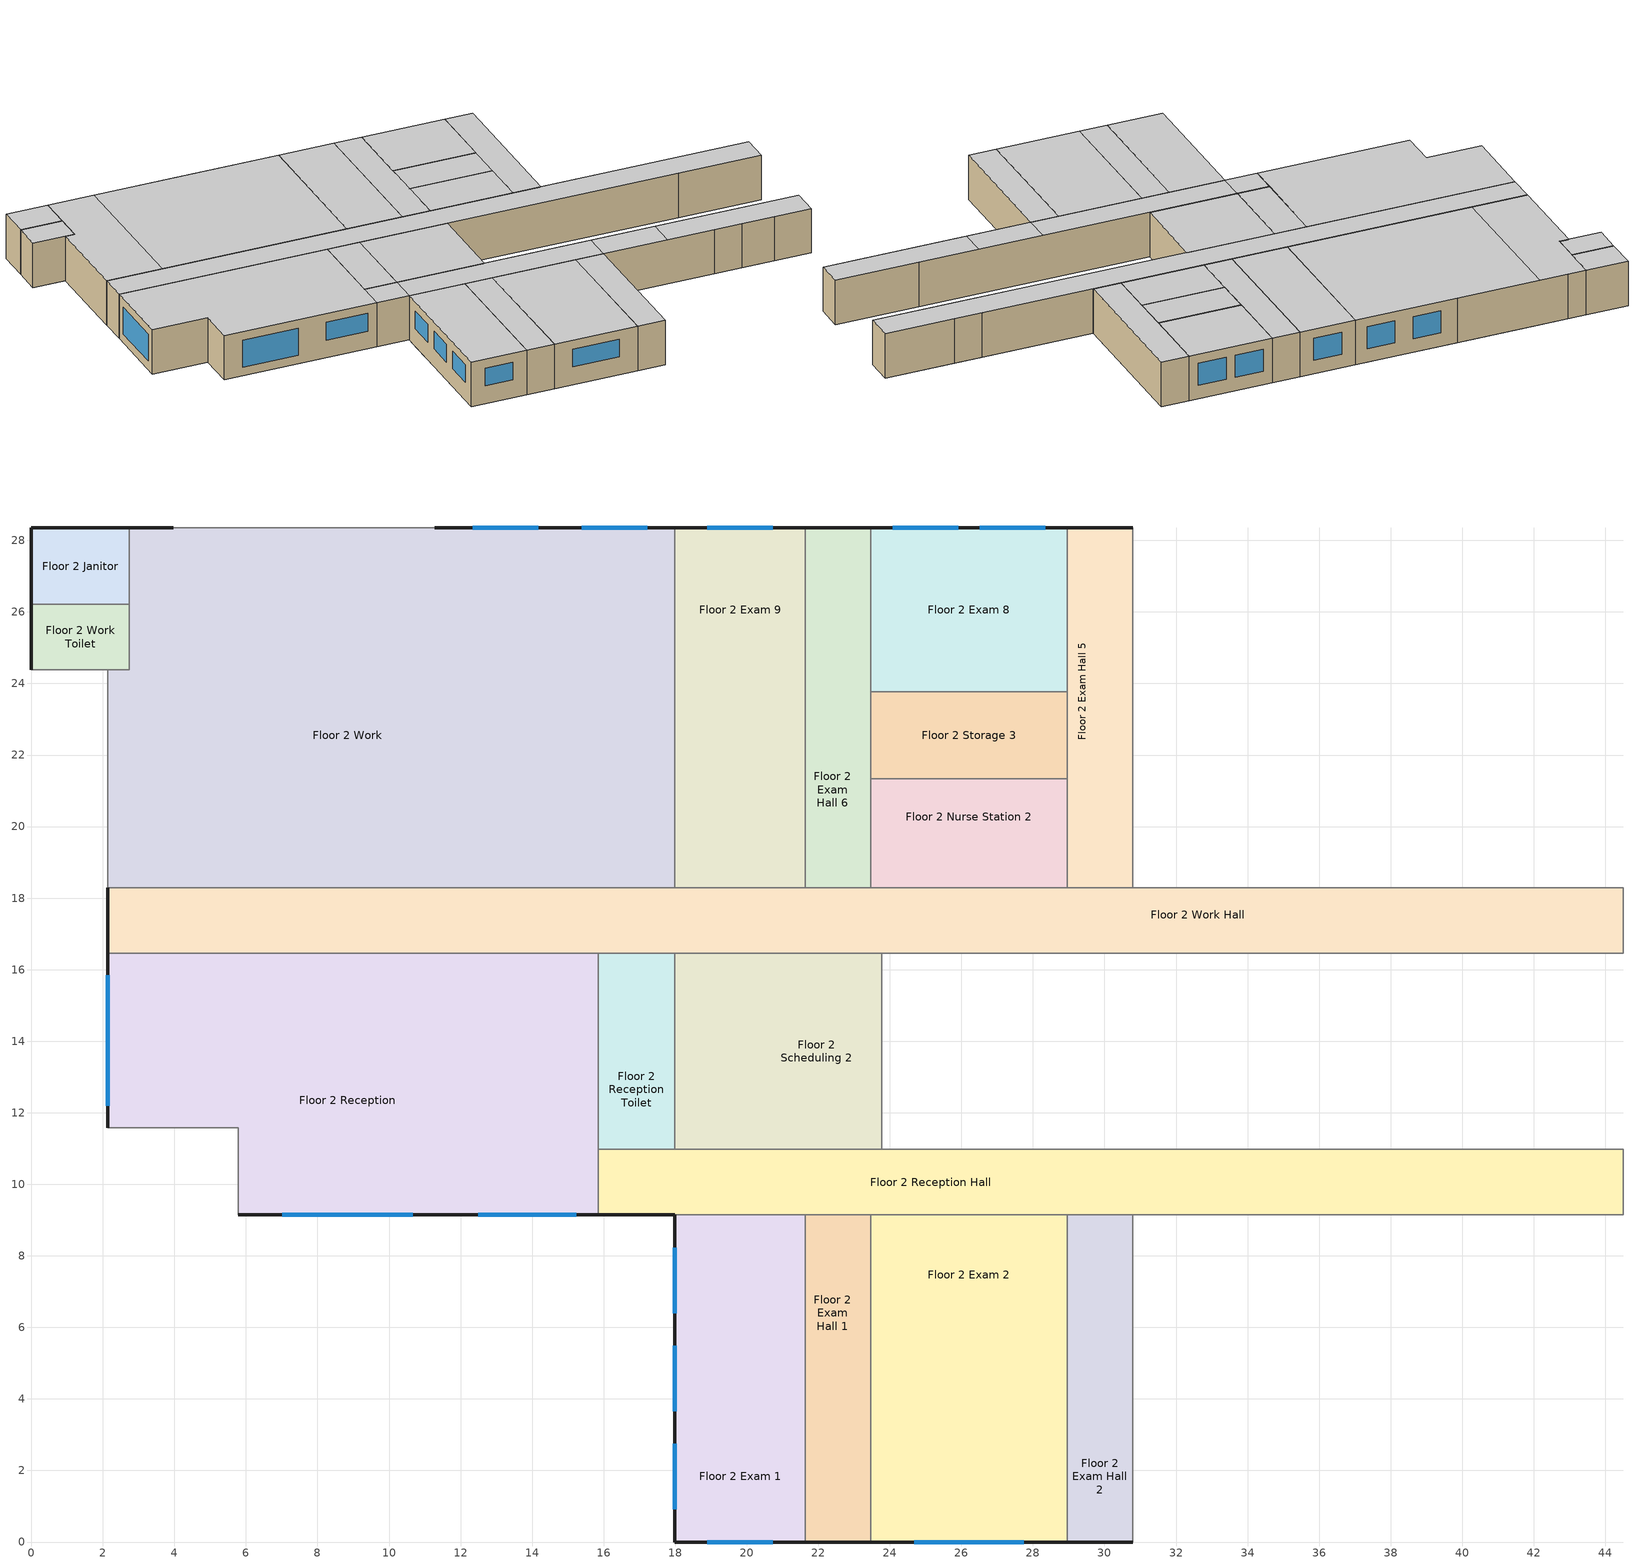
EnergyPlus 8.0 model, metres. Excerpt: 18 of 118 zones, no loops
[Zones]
Floor 2 Exam 1
 floor to Floor 1 Vestibule (int_slab_floor): 17.98,7.92 20.73,7.92 20.73,5.49 17.98,5.49 z3.05
 floor to Floor 1 Pre-Op Toilet (int_slab_floor): 17.98,5.49 20.73,5.49 20.73,3.66 17.98,3.66 z3.05
 floor to Floor 1 Step Down (int_slab_floor): 17.98,3.66 21.64,3.66 21.64,0 17.98,0 z3.05
 floor to Floor 1 Pre-Op Room 1 (int_slab_floor): 17.98,9.14 20.73,9.14 20.73,7.92 17.98,7.92 z3.05
 floor to Floor 1 Pre-Op Hall (int_slab_floor): 21.64,9.14 21.64,3.66 20.73,3.66 20.73,9.14 z3.05
 wall outside (nonres_ext_wall): 17.98,9.14 17.98,0 21.64,0 z3.05:6.1
 wall to Floor 2 Exam Hall 1 (int_wall): 21.64,0 21.64,9.14 z3.05:6.1
 wall to Floor 2 Reception Hall (int_wall): 21.64,9.14 17.98,9.14 z3.05:6.1
 window (Window_U_0.40_SHGC_0.45): 18.9,0 20.73,0 / 17.98,2.74 17.98,0.91 / 17.98,8.23 17.98,6.4 / 17.98,5.49 17.98,3.66 z4.27:5.49
 ceiling to Floor 3 Undeveloped 1 (int_slab_ceiling): 21.64,0 21.64,9.14 17.98,9.14 17.98,0 z6.1
Floor 2 Exam 2
 floor to Floor 1 Recovery Room (int_slab_floor): 28.96,0 25.6,0 25.6,3.66 28.96,3.66 z3.05
 floor to Floor 1 Nurse Hall (int_slab_floor): 23.47,3.66 23.47,6.1 28.96,6.1 28.96,3.66 z3.05
 floor to Floor 1 Step Down (int_slab_floor): 23.47,3.66 25.6,3.66 25.6,0 23.47,0 z3.05
 floor to Floor 1 Nurse Station (int_slab_floor): 23.47,6.1 23.47,8.84 28.96,8.84 28.96,6.1 z3.05
 floor to Floor 1 Pre-Op Room 2 (int_slab_floor): 23.47,9.14 27.13,9.14 27.13,8.84 23.47,8.84 z3.05
 floor to Floor 1 Nourishment (int_slab_floor): 28.96,8.84 27.13,8.84 27.13,9.14 28.96,9.14 z3.05
 wall outside (nonres_ext_wall): 23.47,0 28.96,0 z3.05:6.1
 wall to Floor 2 Exam Hall 2 (int_wall): 28.96,0 28.96,9.14 z3.05:6.1
 wall to Floor 2 Exam Hall 1 (int_wall): 23.47,9.14 23.47,0 z3.05:6.1
 wall to Floor 2 Reception Hall (int_wall): 28.96,9.14 23.47,9.14 z3.05:6.1
 window (Window_U_0.40_SHGC_0.45): 24.69,0 27.74,0 z4.27:5.49
 ceiling to Floor 3 Undeveloped 1 (int_slab_ceiling): 28.96,0 28.96,9.14 23.47,9.14 23.47,0 z6.1
Floor 2 Exam 8
 floor to Floor 1 Locker Room (int_slab_floor): 28.96,28.35 28.96,23.77 23.47,23.77 23.47,28.35 z3.05
 wall outside (nonres_ext_wall): 28.96,28.35 23.47,28.35 z3.05:6.1
 wall to Floor 2 Exam Hall 5 (int_wall): 28.96,23.77 28.96,28.35 z3.05:6.1
 wall to Floor 2 Exam Hall 6 (int_wall): 23.47,28.35 23.47,23.77 z3.05:6.1
 wall to Floor 2 Storage 3 (int_wall): 23.47,23.77 28.96,23.77 z3.05:6.1
 window (Window_U_0.40_SHGC_0.45): 28.35,28.35 26.52,28.35 / 25.91,28.35 24.08,28.35 z3.96:5.49
 ceiling to Floor 3 Office (int_slab_ceiling): 28.96,23.77 28.96,28.35 23.47,28.35 23.47,23.77 z6.1
Floor 2 Exam 9
 floor to Floor 1 Pre-Op Hall (int_slab_floor): 21.64,18.29 20.73,18.29 20.73,23.77 21.64,23.77 z3.05
 floor to Floor 1 Procedure Room (int_slab_floor): 21.64,28.35 21.64,23.77 17.98,23.77 17.98,28.35 z3.05
 floor to Floor 1 Office (int_slab_floor): 17.98,23.77 20.73,23.77 20.73,18.29 17.98,18.29 z3.05
 wall outside (nonres_ext_wall): 21.64,28.35 17.98,28.35 z3.05:6.1
 wall to Floor 2 Work (int_wall): 17.98,28.35 17.98,18.29 z3.05:6.1
 wall to Floor 2 Exam Hall 6 (int_wall): 21.64,18.29 21.64,28.35 z3.05:6.1
 wall to Floor 2 Work Hall (int_wall): 17.98,18.29 21.64,18.29 z3.05:6.1
 window (Window_U_0.40_SHGC_0.45): 20.73,28.35 18.9,28.35 z3.96:5.49
 ceiling to Floor 3 Office (int_slab_ceiling): 17.98,28.35 17.98,18.29 21.64,18.29 21.64,28.35 z6.1
Floor 2 Exam Hall 1
 floor to Floor 1 Pre-Op Hall (int_slab_floor): 23.16,3.66 21.64,3.66 21.64,9.14 23.16,9.14 z3.05
 floor to Floor 1 Pre-Op Room 2 (int_slab_floor): 23.47,9.14 23.47,8.84 23.16,8.84 23.16,9.14 z3.05
 floor to Floor 1 Nurse Station (int_slab_floor): 23.47,8.84 23.47,6.1 23.16,6.1 23.16,8.84 z3.05
 floor to Floor 1 Nurse Hall (int_slab_floor): 23.47,6.1 23.47,3.66 23.16,3.66 23.16,6.1 z3.05
 floor to Floor 1 Step Down (int_slab_floor): 21.64,0 21.64,3.66 23.47,3.66 23.47,0 z3.05
 wall outside (nonres_ext_wall): 21.64,0 23.47,0 z3.05:6.1
 wall to Floor 2 Reception Hall (int_wall): 23.47,9.14 21.64,9.14 z3.05:6.1
 ceiling to Floor 3 Undeveloped 1 (int_slab_ceiling): 23.47,9.14 21.64,9.14 21.64,0 23.47,0 z6.1
Floor 2 Exam Hall 2
 floor to Floor 1 Recovery Room (int_slab_floor): 28.96,0 28.96,3.66 30.78,3.66 30.78,0 z3.05
 floor to Floor 1 Nurse Hall (int_slab_floor): 28.96,3.66 28.96,6.1 30.78,6.1 30.78,3.66 z3.05
 floor to Floor 1 Nurse Station (int_slab_floor): 28.96,6.1 28.96,8.84 30.78,8.84 30.78,6.1 z3.05
 floor to Floor 1 Nourishment (int_slab_floor): 28.96,9.14 29.26,9.14 29.26,8.84 28.96,8.84 z3.05
 floor to Floor 1 Clean (int_slab_floor): 30.78,8.84 29.26,8.84 29.26,9.14 30.78,9.14 z3.05
 wall outside (nonres_ext_wall): 28.96,0 30.78,0 z3.05:6.1
 wall to Floor 2 Reception Hall (int_wall): 30.78,9.14 28.96,9.14 z3.05:6.1
 wall to Floor 2 Exam 3 (int_wall): 30.78,0 30.78,9.14 z3.05:6.1
 ceiling to Floor 3 Undeveloped 1 (int_slab_ceiling): 30.78,9.14 28.96,9.14 28.96,0 30.78,0 z6.1
Floor 2 Exam Hall 5
 floor to Floor 1 Locker Room Hall (int_slab_floor): 28.96,19.2 30.78,19.2 30.78,18.29 28.96,18.29 z3.05
 floor to Floor 1 Locker Room (int_slab_floor): 28.96,28.35 29.87,28.35 29.87,19.2 28.96,19.2 z3.05
 floor to Floor 1 Lounge (int_slab_floor): 30.78,28.35 30.78,19.2 29.87,19.2 29.87,28.35 z3.05
 wall outside (nonres_ext_wall): 30.78,28.35 28.96,28.35 z3.05:6.1
 wall to Floor 2 Work Hall (int_wall): 28.96,18.29 30.78,18.29 z3.05:6.1
 wall to Floor 2 Exam 7 (int_wall): 30.78,18.29 30.78,28.35 z3.05:6.1
 wall to Floor 2 Storage 3 (int_wall): 28.96,23.77 28.96,21.34 z3.05:6.1
 wall to Floor 2 Nurse Station 2 (int_wall): 28.96,21.34 28.96,18.29 z3.05:6.1
 ceiling to Floor 3 Office (int_slab_ceiling): 28.96,18.29 30.78,18.29 30.78,28.35 28.96,28.35 z6.1
Floor 2 Exam Hall 6
 floor to Floor 1 Locker Room (int_slab_floor): 23.47,19.2 23.16,19.2 23.16,28.35 23.47,28.35 z3.05
 floor to Floor 1 Procedure Room (int_slab_floor): 21.64,28.35 23.16,28.35 23.16,23.77 21.64,23.77 z3.05
 floor to Floor 1 Pre-Op Hall (int_slab_floor): 21.64,23.77 23.16,23.77 23.16,18.29 21.64,18.29 z3.05
 floor to Floor 1 Locker Room Hall (int_slab_floor): 23.16,18.29 23.16,19.2 23.47,19.2 23.47,18.29 z3.05
 wall outside (nonres_ext_wall): 23.47,28.35 21.64,28.35 z3.05:6.1
 wall to Floor 2 Work Hall (int_wall): 21.64,18.29 23.47,18.29 z3.05:6.1
 wall to Floor 2 Nurse Station 2 (int_wall): 23.47,18.29 23.47,21.34 z3.05:6.1
 wall to Floor 2 Storage 3 (int_wall): 23.47,21.34 23.47,23.77 z3.05:6.1
 ceiling to Floor 3 Office (int_slab_ceiling): 23.47,28.35 21.64,28.35 21.64,18.29 23.47,18.29 z6.1
Floor 2 Janitor
 floor to Floor 1 Elevator Pump Room (int_slab_floor): 0,26.21 0,28.35 2.74,28.35 2.74,26.21 z3.05
 wall outside (nonres_ext_wall): 2.74,28.35 0,28.35 0,26.21 z3.05:6.1
 wall to Floor 2 Work (int_wall): 2.74,26.21 2.74,28.35 z3.05:6.1
 wall to Floor 2 Work Toilet (int_wall): 0,26.21 2.74,26.21 z3.05:6.1
 ceiling to Floor 3 Janitor (int_slab_ceiling): 0,28.35 0,26.21 2.74,26.21 2.74,28.35 z6.1
Floor 2 Nurse Station 2
 floor to Floor 1 Locker Room (int_slab_floor): 28.96,21.34 28.96,19.2 23.47,19.2 23.47,21.34 z3.05
 floor to Floor 1 Locker Room Hall (int_slab_floor): 23.47,18.29 23.47,19.2 28.96,19.2 28.96,18.29 z3.05
 wall to Floor 2 Work Hall (int_wall): 23.47,18.29 28.96,18.29 z3.05:6.1
 wall to Floor 2 Storage 3 (int_wall): 28.96,21.34 23.47,21.34 z3.05:6.1
 ceiling to Floor 3 Office (int_slab_ceiling): 28.96,21.34 23.47,21.34 23.47,18.29 28.96,18.29 z6.1
Floor 2 Reception
 floor to Floor 1 Lobby Hall (int_slab_floor): 11.89,15.54 5.79,15.54 5.79,16.46 11.89,16.46 z3.05
 floor to Floor 1 Reception (int_slab_floor): 11.89,16.46 15.85,16.46 15.85,9.14 11.89,9.14 z3.05
 floor to Floor 1 Cafe (int_slab_floor): 5.79,9.14 5.79,15.54 11.89,15.54 11.89,9.14 z3.05
 floor to Floor 1 Lobby (int_slab_floor): 2.13,16.46 5.79,16.46 5.79,11.58 2.13,11.58 z3.05
 wall outside (nonres_ext_wall): 5.79,9.14 15.85,9.14 / 2.13,16.46 2.13,11.58 z3.05:6.1
 wall to Floor 2 Work Hall (int_wall): 15.85,16.46 2.13,16.46 z3.05:6.1
 wall to SW Stair (int_wall): 2.13,11.58 5.79,11.58 5.79,9.14 z3.05:6.1
 wall to Floor 2 Reception Hall (int_wall): 15.85,9.14 15.85,10.97 z3.05:6.1
 wall to Floor 2 Reception Toilet (int_wall): 15.85,10.97 15.85,16.46 z3.05:6.1
 window (Window_U_0.40_SHGC_0.45): 7.01,9.14 10.67,9.14 / 2.13,15.85 2.13,12.19 z3.66:5.49; 12.5,9.14 15.24,9.14 z4.27:5.49
 ceiling to Floor 3 Undeveloped 2 (int_slab_ceiling): 2.13,16.46 2.13,11.58 5.79,11.58 5.79,9.14 15.85,9.14 15.85,16.46 z6.1
Floor 2 Reception Hall
 floor to Floor 1 Scheduling (int_slab_floor): 15.85,10.97 17.98,10.97 17.98,9.14 15.85,9.14 z3.05
 floor to Floor 1 Pre-Op Hall (int_slab_floor): 20.73,10.97 23.16,10.97 23.16,9.14 20.73,9.14 z3.05
 floor to Floor 1 Pre-Op Room 2 (int_slab_floor): 27.13,10.97 27.13,9.14 23.16,9.14 23.16,10.97 z3.05
 floor to Floor 1 Nourishment (int_slab_floor): 27.13,10.97 29.26,10.97 29.26,9.14 27.13,9.14 z3.05
 floor to Floor 1 Clean (int_slab_floor): 29.26,10.97 32,10.97 32,9.14 29.26,9.14 z3.05
 floor to Floor 1 Dictation (int_slab_floor): 32,10.97 34.75,10.97 34.75,9.14 32,9.14 z3.05
 floor to Floor 1 Soil (int_slab_floor): 34.75,10.97 37.49,10.97 37.49,9.14 34.75,9.14 z3.05
 floor to Floor 1 Sterile Hall (int_slab_floor): 44.5,9.14 42.06,9.14 42.06,10.97 44.5,10.97 z3.05
 floor to Floor 1 Pre-Op Room 1 (int_slab_floor): 20.73,9.14 17.98,9.14 17.98,10.97 20.73,10.97 z3.05
 floor to Floor 1 Soil Work (int_slab_floor): 37.49,9.75 42.06,9.75 42.06,9.14 37.49,9.14 z3.05
 floor to Floor 1 Clean Work (int_slab_floor): 42.06,9.75 37.49,9.75 37.49,10.97 42.06,10.97 z3.05
 wall outside (nonres_ext_wall): 15.85,9.14 17.98,9.14 z3.05:6.1
 wall to Floor 2 Office Hall (int_wall): 44.5,9.14 44.5,10.97 z3.05:6.1
 wall to Floor 2 Scheduling 1 (int_wall): 44.5,10.97 39.01,10.97 z3.05:6.1
 wall to Floor 2 Exam 3 (int_wall): 30.78,9.14 38.1,9.14 z3.05:6.1
 wall to Floor 2 Exam Hall 3 (int_wall): 38.1,9.14 39.93,9.14 z3.05:6.1
 wall to Floor 2 Dictation (int_wall): 39.93,9.14 42.06,9.14 z3.05:6.1
 wall to Floor 2 Lounge (int_wall): 42.06,9.14 44.5,9.14 z3.05:6.1
 wall to Floor 2 X-Ray (int_wall): 39.01,10.97 23.77,10.97 z3.05:6.1
 wall to Floor 2 Scheduling 2 (int_wall): 23.77,10.97 17.98,10.97 z3.05:6.1
 wall to Floor 2 Reception Toilet (int_wall): 17.98,10.97 15.85,10.97 z3.05:6.1
 ceiling to Floor 3 Undeveloped 2 (int_slab_ceiling): 15.85,9.14 17.98,9.14 17.98,10.97 15.85,10.97 z6.1
 ceiling to Floor 3 Undeveloped 1 (int_slab_ceiling): 17.98,10.97 17.98,9.14 30.78,9.14 30.78,10.97 z6.1
 ceiling to Floor 3 Physical Therapy 2 (int_slab_ceiling): 44.5,9.14 44.5,10.97 35.05,10.97 35.05,9.14 z6.1
 ceiling to Floor 3 Treatment (int_slab_ceiling): 30.78,10.97 30.78,9.14 35.05,9.14 35.05,10.97 z6.1
Floor 2 Reception Toilet
 floor to Floor 1 Reception Hall (int_slab_floor): 17.98,16.46 17.98,14.33 15.85,14.33 15.85,16.46 z3.05
 floor to Floor 1 Scheduling (int_slab_floor): 15.85,10.97 15.85,14.33 17.98,14.33 17.98,10.97 z3.05
 wall to Floor 2 Scheduling 2 (int_wall): 17.98,10.97 17.98,16.46 z3.05:6.1
 wall to Floor 2 Work Hall (int_wall): 17.98,16.46 15.85,16.46 z3.05:6.1
 ceiling to Floor 3 Undeveloped 2 (int_slab_ceiling): 15.85,16.46 15.85,10.97 17.98,10.97 17.98,16.46 z6.1
Floor 2 Scheduling 2
 floor to Floor 1 Pre-Op Room 2 (int_slab_floor): 23.77,10.97 23.16,10.97 23.16,16.46 23.77,16.46 z3.05
 floor to Floor 1 Pre-Op Room 1 (int_slab_floor): 17.98,10.97 17.98,14.33 20.73,14.33 20.73,10.97 z3.05
 floor to Floor 1 Reception Hall (int_slab_floor): 17.98,16.46 20.73,16.46 20.73,14.33 17.98,14.33 z3.05
 floor to Floor 1 Pre-Op Hall (int_slab_floor): 20.73,16.46 23.16,16.46 23.16,10.97 20.73,10.97 z3.05
 wall to Floor 2 X-Ray (int_wall): 23.77,10.97 23.77,16.46 z3.05:6.1
 wall to Floor 2 Work Hall (int_wall): 23.77,16.46 17.98,16.46 z3.05:6.1
 ceiling to Floor 3 Undeveloped 1 (int_slab_ceiling): 17.98,10.97 23.77,10.97 23.77,16.46 17.98,16.46 z6.1
Floor 2 Storage 3
 floor to Floor 1 Locker Room (int_slab_floor): 28.96,21.34 23.47,21.34 23.47,23.77 28.96,23.77 z3.05
 ceiling to Floor 3 Office (int_slab_ceiling): 23.47,21.34 28.96,21.34 28.96,23.77 23.47,23.77 z6.1
Floor 2 Work
 floor to Floor 1 Elevator Pump Room (int_slab_floor): 2.74,28.35 3.96,28.35 3.96,26.21 2.74,26.21 z3.05
 floor to Floor 1 MRI Toilet (int_slab_floor): 15.54,25.6 15.54,28.35 17.37,28.35 17.37,25.6 z3.05
 floor to Floor 1 Lobby (int_slab_floor): 3.96,28.35 6.4,28.35 6.4,25.91 5.79,25.91 5.79,18.29 2.13,18.29 2.13,24.38 2.74,24.38 2.74,26.21 3.96,26.21 z3.05
 floor to Floor 1 MRI Control Room (int_slab_floor): 12.8,28.35 12.8,25.91 6.4,25.91 6.4,28.35 z3.05
 floor to Floor 1 MRI Hall (int_slab_floor): 15.54,25.6 17.37,25.6 17.37,23.77 11.89,23.77 11.89,25.91 12.8,25.91 12.8,26.82 15.54,26.82 z3.05
 floor to Floor 1 Lobby Hall (int_slab_floor): 5.79,18.29 5.79,19.2 11.89,19.2 11.89,18.29 z3.05
 floor to Floor 1 Reception (int_slab_floor): 11.89,23.77 14.33,23.77 14.33,18.29 11.89,18.29 z3.05
 floor to Floor 1 MRI Room (int_slab_floor): 11.89,25.91 11.89,19.2 5.79,19.2 5.79,25.91 z3.05
 floor to Floor 1 Procedure Room (int_slab_floor): 17.98,28.35 17.98,23.77 17.37,23.77 17.37,28.35 z3.05
 floor to Floor 1 Office (int_slab_floor): 14.33,23.77 17.98,23.77 17.98,18.29 14.33,18.29 z3.05
 floor to Floor 1 Dressing Room (int_slab_floor): 12.8,28.35 15.54,28.35 15.54,26.82 12.8,26.82 z3.05
 wall outside (nonres_ext_wall): 17.98,28.35 11.28,28.35 / 3.96,28.35 2.74,28.35 z3.05:6.1
 wall to Floor 2 Work Toilet (int_wall): 2.74,26.21 2.74,24.38 2.13,24.38 z3.05:6.1
 wall to NW Elevator (int_wall): 2.13,24.38 2.13,18.29 z3.05:6.1
 wall to Floor 2 Work Hall (int_wall): 2.13,18.29 17.98,18.29 z3.05:6.1
 wall to NW Stair (int_wall): 11.28,28.35 3.96,28.35 z3.05:6.1
 window (Window_U_0.40_SHGC_0.45): 17.22,28.35 15.39,28.35 / 14.17,28.35 12.34,28.35 z3.96:5.49
 ceiling to Floor 3 Elevator Hall (int_slab_ceiling): 2.13,18.29 5.79,18.29 5.79,28.35 2.74,28.35 2.74,24.38 2.13,24.38 z6.1
 ceiling to Floor 3 Office (int_slab_ceiling): 17.98,28.35 5.79,28.35 5.79,18.29 17.98,18.29 z6.1
Floor 2 Work Hall
 floor to Floor 1 Reception (int_slab_floor): 14.33,16.76 15.85,16.76 15.85,16.46 11.89,16.46 11.89,18.29 14.33,18.29 z3.05
 floor to Floor 1 Lobby (int_slab_floor): 2.13,18.29 5.79,18.29 5.79,16.46 2.13,16.46 z3.05
 floor to Floor 1 Lobby Hall (int_slab_floor): 5.79,18.29 11.89,18.29 11.89,16.46 5.79,16.46 z3.05
 floor to Floor 1 Pre-Op Room 2 (int_slab_floor): 23.16,16.46 23.16,16.76 27.13,16.76 27.13,16.46 z3.05
 floor to Floor 1 Office (int_slab_floor): 20.73,18.29 20.73,16.76 14.33,16.76 14.33,18.29 z3.05
 floor to Floor 1 Pre-Op Hall (int_slab_floor): 20.73,18.29 23.16,18.29 23.16,16.46 20.73,16.46 z3.05
 floor to Floor 1 Nourishment (int_slab_floor): 27.13,16.46 27.13,16.76 29.26,16.76 29.26,16.46 z3.05
 floor to Floor 1 Sterile Hall (int_slab_floor): 42.06,16.46 42.06,18.29 44.5,18.29 44.5,16.46 z3.05
 floor to Floor 1 Nurse Janitor (int_slab_floor): 29.26,16.46 29.26,16.76 32,16.76 32,16.46 z3.05
 floor to Floor 1 Sterile Storage (int_slab_floor): 32,16.46 32,16.76 42.06,16.76 42.06,16.46 z3.05
 floor to Floor 1 Locker Room Hall (int_slab_floor): 23.16,18.29 42.06,18.29 42.06,16.76 23.16,16.76 z3.05
 floor to Floor 1 Reception Hall (int_slab_floor): 15.85,16.46 15.85,16.76 20.73,16.76 20.73,16.46 z3.05
 wall outside (nonres_ext_wall): 2.13,18.29 2.13,16.46 z3.05:6.1
 wall to Floor 2 Office Hall (int_wall): 44.5,16.46 44.5,18.29 z3.05:6.1
 wall to Floor 2 Nurse Station 1 (int_wall): 44.5,18.29 39.93,18.29 z3.05:6.1
 wall to Floor 2 X-Ray (int_wall): 23.77,16.46 39.01,16.46 z3.05:6.1
 wall to Floor 2 Scheduling 1 (int_wall): 39.01,16.46 44.5,16.46 z3.05:6.1
 wall to Floor 2 Exam 7 (int_wall): 38.1,18.29 30.78,18.29 z3.05:6.1
 wall to Floor 2 Exam Hall 4 (int_wall): 39.93,18.29 38.1,18.29 z3.05:6.1
 ceiling to Floor 3 Office Hall (int_slab_ceiling): 44.5,16.46 44.5,18.29 2.13,18.29 2.13,16.46 z6.1
Floor 2 Work Toilet
 floor to Floor 1 Lobby Toilet (int_slab_floor): 0,24.38 0,26.21 2.74,26.21 2.74,24.38 z3.05
 wall outside (nonres_ext_wall): 0,26.21 0,24.38 z3.05:6.1
 wall to NW Elevator (int_wall): 0,24.38 2.13,24.38 z3.05:6.1
 ceiling to Floor 3 Office Toilet (int_slab_ceiling): 0,24.38 2.74,24.38 2.74,26.21 0,26.21 z6.1
[Building]
OutPatient HealthCare: North Axis {deg}=0; Terrain=City; Loads Convergence Tolerance Value=0.04; Temperature Convergence Tolerance Value {deltaC}=0.2; Solar Distribution=FullInteriorAndExterior; Maximum Number of Warmup Days=25; Minimum Number of Warmup Days=6
[Site:Location]
Site:Location=Duluth International Arpt_MN_USA Design_Conditions; Latitude {N+ S-}=46.83; Longitude {W- E+}=-92.22; Time Zone Relative to GMT {GMT+/-}=-6; Elevation {m}=433
[SizingPeriod:DesignDay] Day of Month=21; Dry-Bulb Temperature Range Modifier Type=DefaultMultipliers; Humidity Condition Type=Wetbulb; Barometric Pressure {Pa}=96230; Rain {Yes/No}=No; Snow on ground {Yes/No}=No; Daylight Savings Time Indicator=No
Name | Month | Day Type | Maximum Dry-Bulb Temperature {C} | Daily Dry-Bulb Temperature Range {C} | Wetbulb at Maximum Dry-Bulb {C} | Wind Speed {m/s} design conditions vs. traditional 6.71 m/s (15 mph) | Wind Direction {Degrees; N=0, S=180} | Solar Model Indicator | Clearness {0.0 to 1.1} | Wind Speed {m/s} design conditions vs. traditional 3.35 m/s (7mph) | ASHRAE Clear Sky Optical Depth for Beam Irradiance (taub) | ASHRAE Clear Sky Optical Depth for Diffuse Irradiance (taud)
Duluth International Arpt Ann Htg 99.6% Condns DB | 1 | WinterDesignDay | -28.6 | 0 | -28.6 | 4.6 | 310 | ASHRAEClearSky | 0
Duluth International Arpt Ann Clg .4% Condns DB=>MWB | 7 | SummerDesignDay | 29.2 | 10.9 | 21 |  | 220 | ASHRAETau |  | 5.2 | 0.398 | 2.218
[Site:GroundTemperature:BuildingSurface]
20.1, 20.01, 20.06, 20.15, 20.26, 21.25, 21.51, 21.59, 21.58, 20.66, 20.44, 20.23
[Site:WaterMainsTemperature]
Calculation Method=CORRELATION; Annual Average Outdoor Air Temperature {C}=3.19; Maximum Difference In Monthly Average Outdoor Air Temperatures {deltaC}=31.72
[Material]
Name | Roughness | Thickness {m} | Conductivity {W/m-K} | Density {kg/m3} | Specific Heat {J/kg-K} | Thermal Absorptance | Solar Absorptance | Visible Absorptance | Absorptance:Thermal | Absorptance:Solar | Absorptance:Visible
Std Wood 6inch | MediumSmooth | 0.15 | 0.12 | 540 | 1210 | 0.9 | 0.7 | 0.7
F07 25mm stucco | Smooth | 0.0254 | 0.72 | 1856 | 840 | 0.9 | 0.7 | 0.7
G01 13mm gypsum board | Smooth | 0.0127 | 0.16 | 800 | 1090 |  |  |  | 0.9 | 0.7 | 0.5
G01 16mm gypsum board | MediumSmooth | 0.0159 | 0.16 | 800 | 1090
100mm Normalweight concrete floor | MediumRough | 0.1016 | 2.31 | 2322 | 832
[Material:NoMass]
CP02 CARPET PAD: VeryRough, 0.21648, 0.9, 0.7, 0.8
Nonres_Exterior_Wall_Insulation: MediumSmooth, 3.21036, 0.9, 0.7, 0.7
[Construction]
InteriorFurnishings: Std Wood 6inch
int_wall: G01 13mm gypsum board, G01 13mm gypsum board
int_slab_floor: 100mm Normalweight concrete floor, CP02 CARPET PAD
int_slab_ceiling: CP02 CARPET PAD, 100mm Normalweight concrete floor
nonres_ext_wall: F07 25mm stucco, G01 16mm gypsum board, Nonres_Exterior_Wall_Insulation, G01 16mm gypsum board
Window_U_0.40_SHGC_0.45: ECABS-2 BLEACHED 6MM, AIR 6MM, LoE SPEC SEL CLEAR 6MM Rev
[WindowMaterial:Glazing]
LoE SPEC SEL CLEAR 6MM Rev: SpectralAverage, , .006, .43, .42, .3, .77, .06, .07, 0, .03, .84, .9
ECABS-2 BLEACHED 6MM: SpectralAverage, , .006, .814, .086, .086, .847, .099, .099, 0, .84, .1, .9
[WindowMaterial:Gas]
AIR 6MM: Gas Type=Air; Thickness {m}=0.0063
[Zone] Type=1; Multiplier=1; Ceiling Height {m}=-9999; Floor Area {m2}=autocalculate; Part of Total Floor Area=Yes
Name | Volume {m3}
Floor 2 Exam 1 | 101.9406
Floor 2 Exam 2 | 152.911
Floor 2 Exam 8 | 76.4555
Floor 2 Exam 9 | 112.1347
Floor 2 Exam Hall 1; Floor 2 Exam Hall 2; Floor 2 Nurse Station 2 | 50.9703
Floor 2 Exam Hall 5; Floor 2 Exam Hall 6 | 56.0674
Floor 2 Janitor | 17.8396
Floor 2 Reception | 278.6378
Floor 2 Reception Hall | 159.707
Floor 2 Reception Toilet | 35.6792
Floor 2 Scheduling 2 | 96.8436
Floor 2 Storage 3 | 40.7763
Floor 2 Work | 478.5547
Floor 2 Work Hall | 236.1625
Floor 2 Work Toilet | 15.2911
[InternalMass] Construction=InteriorFurnishings
Name | Zone | Surface Area {m2}
Floor 2 Exam 1_InternalMass_1 | Floor 2 Exam 1 | 66.8902
Floor 2 Exam 2_InternalMass_1 | Floor 2 Exam 2 | 100.3353
Floor 2 Exam 8_InternalMass_1 | Floor 2 Exam 8 | 50.1676
Floor 2 Exam 9_InternalMass_1 | Floor 2 Exam 9 | 73.5792
Floor 2 Exam Hall 1_InternalMass_1 | Floor 2 Exam Hall 1 | 33.4451
Floor 2 Exam Hall 2_InternalMass_1 | Floor 2 Exam Hall 2 | 33.4451
Floor 2 Exam Hall 5_InternalMass_1 | Floor 2 Exam Hall 5 | 36.7896
Floor 2 Exam Hall 6_InternalMass_1 | Floor 2 Exam Hall 6 | 36.7896
Floor 2 Janitor_InternalMass_1 | Floor 2 Janitor | 11.7058
Floor 2 Nurse Station 2_InternalMass_1 | Floor 2 Nurse Station 2 | 33.4451
Floor 2 Reception_InternalMass_1 | Floor 2 Reception | 182.8332
Floor 2 Reception Hall_InternalMass_1 | Floor 2 Reception Hall | 104.7946
Floor 2 Reception Toilet_InternalMass_1 | Floor 2 Reception Toilet | 23.4116
Floor 2 Scheduling 2_InternalMass_1 | Floor 2 Scheduling 2 | 63.5457
Floor 2 Storage 3_InternalMass_1 | Floor 2 Storage 3 | 26.7561
Floor 2 Work_InternalMass_1 | Floor 2 Work | 259.3853
Floor 2 Work Hall_InternalMass_1 | Floor 2 Work Hall | 154.9623
Floor 2 Work Toilet_InternalMass_1 | Floor 2 Work Toilet | 10.0335
[People] Number of People Schedule=BLDG_OCC_SCH; Number of People Calculation Method=People/Area; Fraction Radiant=0.3; Sensible Heat Fraction=AUTOCALCULATE; Activity Level Schedule=ACTIVITY_SCH; Enable ASHRAE 55 Comfort Warnings=No; Mean Radiant Temperature Calculation Type=ZoneAveraged; Work Efficiency Schedule=WORK_EFF_SCH; Clothing Insulation Schedule=CLOTHING_SCH; Air Velocity Schedule=AIR_VELO_SCH; Thermal Comfort Model 1 Type=FANGER
Name | Zone or ZoneList | People per Zone Floor Area {person/m2}
Floor 2 Exam 1 People | Floor 2 Exam 1 | 0.215299
Floor 2 Exam 2 People | Floor 2 Exam 2 | 0.215299
Floor 2 Exam 8 People | Floor 2 Exam 8 | 0.215299
Floor 2 Exam 9 People | Floor 2 Exam 9 | 0.215299
Floor 2 Nurse Station 2 People | Floor 2 Nurse Station 2 | 0.215299
Floor 2 Reception People | Floor 2 Reception | 0.322949
Floor 2 Scheduling 2 People | Floor 2 Scheduling 2 | 0.0538248
Floor 2 Work People | Floor 2 Work | 0.0538248
[Lights] Design Level Calculation Method=Watts/Area; Return Air Fraction=0; Fraction Radiant=0.7; Fraction Visible=0.2; Fraction Replaceable=1; Return Air Fraction Calculated from Plenum Temperature=No
Floor 2 Exam 1_Lights: Zone or ZoneList=Floor 2 Exam 1; Schedule=BLDG_LIGHT_EXAM_SCH; Watts per Zone Floor Area {W/m2}{W/m2}=17.8681
Floor 2 Exam 2_Lights: Zone or ZoneList=Floor 2 Exam 2; Schedule=BLDG_LIGHT_EXAM_SCH; Watts per Zone Floor Area {W/m2}{W/m2}=17.8681
Floor 2 Exam 8_Lights: Zone or ZoneList=Floor 2 Exam 8; Schedule=BLDG_LIGHT_EXAM_SCH; Watts per Zone Floor Area {W/m2}{W/m2}=17.8681
Floor 2 Exam 9_Lights: Zone or ZoneList=Floor 2 Exam 9; Schedule=BLDG_LIGHT_EXAM_SCH; Watts per Zone Floor Area {W/m2}{W/m2}=17.8681
Floor 2 Exam Hall 1_Lights: Zone or ZoneList=Floor 2 Exam Hall 1; Schedule=BLDG_LIGHT_CORRIDOR_SCH; Watts per Zone Floor Area {W/m2}{W=8.52502
Floor 2 Exam Hall 2_Lights: Zone or ZoneList=Floor 2 Exam Hall 2; Schedule=BLDG_LIGHT_CORRIDOR_SCH; Watts per Zone Floor Area {W/m2}{W=8.52502
Floor 2 Exam Hall 5_Lights: Zone or ZoneList=Floor 2 Exam Hall 5; Schedule=BLDG_LIGHT_CORRIDOR_SCH; Watts per Zone Floor Area {W/m2}{W=8.52502
Floor 2 Exam Hall 6_Lights: Zone or ZoneList=Floor 2 Exam Hall 6; Schedule=BLDG_LIGHT_CORRIDOR_SCH; Watts per Zone Floor Area {W/m2}{W=8.52502
Floor 2 Janitor_Lights: Zone or ZoneList=Floor 2 Janitor; Schedule=BLDG_LIGHT_STORAGE_SCH; Watts per Zone Floor Area {W/m2}{W/=6.78126
Floor 2 Nurse Station 2_Lights: Zone or ZoneList=Floor 2 Nurse Station 2; Schedule=BLDG_LIGHT_SCH; Watts per Zone Floor Area {W/m2}{W/m2=7.64238
Floor 2 Reception_Lights: Zone or ZoneList=Floor 2 Reception; Schedule=BLDG_LIGHT_SCH; Watts per Zone Floor Area {W/m2}{=9.68752
Floor 2 Reception Hall_Lights: Zone or ZoneList=Floor 2 Reception Hall; Schedule=BLDG_LIGHT_CORRIDOR_SCH; Watts per Zone Floor Area {W/m2}{W=8.52502
Floor 2 Reception Toilet_Lights: Zone or ZoneList=Floor 2 Reception Toilet; Schedule=BLDG_LIGHT_TOILET_SCH; Watts per Zone Floor Area {W/m2}{W/m=10.5486
Floor 2 Scheduling 2_Lights: Zone or ZoneList=Floor 2 Scheduling 2; Schedule=BLDG_LIGHT_OFFICE_SCH; Watts per Zone Floor Area {W/m2}{W/m=11.9479
Floor 2 Storage 3_Lights: Zone or ZoneList=Floor 2 Storage 3; Schedule=BLDG_LIGHT_STORAGE_SCH; Watts per Zone Floor Area {W/m2}{W/=6.78126
Floor 2 Work_Lights: Zone or ZoneList=Floor 2 Work; Schedule=BLDG_LIGHT_OFFICE_SCH; Watts per Zone Floor Area {W/m2}{W/m=11.9479
Floor 2 Work Hall_Lights: Zone or ZoneList=Floor 2 Work Hall; Schedule=BLDG_LIGHT_CORRIDOR_SCH; Watts per Zone Floor Area {W/m2}{W=8.52502
Floor 2 Work Toilet_Lights: Zone or ZoneList=Floor 2 Work Toilet; Schedule=BLDG_LIGHT_TOILET_SCH; Watts per Zone Floor Area {W/m2}{W/m=10.5486
[ElectricEquipment] Schedule=BLDG_EQUIP_SCH; Design Level Calculation Method=EquipmentLevel; Fraction Latent=0; Fraction Radiant=0.5; Fraction Lost=0
Name | Zone or ZoneList | Design Level {W}
Floor 2 Exam 1_PlugMisc_Equip | Floor 2 Exam 1 | 395.9899
Floor 2 Exam 2_PlugMisc_Equip | Floor 2 Exam 2 | 593.9849
Floor 2 Exam 8_PlugMisc_Equip | Floor 2 Exam 8 | 296.9924
Floor 2 Exam 9_PlugMisc_Equip | Floor 2 Exam 9 | 435.5889
Floor 2 Exam Hall 1_PlugMisc_Equip | Floor 2 Exam Hall 1 | 72.0742
Floor 2 Exam Hall 2_PlugMisc_Equip | Floor 2 Exam Hall 2 | 72.0742
Floor 2 Exam Hall 5_PlugMisc_Equip | Floor 2 Exam Hall 5 | 79.2816
Floor 2 Exam Hall 6_PlugMisc_Equip | Floor 2 Exam Hall 6 | 79.2816
Floor 2 Janitor_PlugMisc_Equip | Floor 2 Janitor | 6.3211
Floor 2 Nurse Station 2_PlugMisc_Equip | Floor 2 Nurse Station 2 | 360.0364
Floor 2 Reception_PlugMisc_Equip | Floor 2 Reception | 1082.37
Floor 2 Reception Hall_PlugMisc_Equip | Floor 2 Reception Hall | 225.8324
Floor 2 Reception Toilet_PlugMisc_Equip | Floor 2 Reception Toilet | 50.4519
Floor 2 Scheduling 2_PlugMisc_Equip | Floor 2 Scheduling 2 | 376.1904
Floor 2 Storage 3_PlugMisc_Equip | Floor 2 Storage 3 | 14.4483
Floor 2 Work_PlugMisc_Equip | Floor 2 Work | 1535.56
Floor 2 Work Hall_PlugMisc_Equip | Floor 2 Work Hall | 333.9437
Floor 2 Work Toilet_PlugMisc_Equip | Floor 2 Work Toilet | 21.6223
[Exterior:Lights] Control Option=AstronomicalClock
Name | Schedule | Design Level {W}
Exterior_Lights_a | Exterior_lighting_schedule_a | 139.05
Exterior_Lights_b | Exterior_lighting_schedule_b | 8235.95
[Daylighting:Controls]
Floor 2 Reception: Total Daylighting Reference Points=2; X-Coordinate of First Reference Point {m}=3.3528; Y-Coordinate of First Reference Point {m}=-2.4384; Z-Coordinate of First Reference Point {m}=0.762; X-Coordinate of Second Reference Point {m}=8.6868; Y-Coordinate of Second Reference Point {m}=-3.9624; Z-Coordinate of Second Reference Point {m}=0.762; Fraction of Zone Controlled by First Reference Point=0.23; Fraction of Zone Controlled by Second Reference Point=0.54; Illuminance Setpoint at First Reference Point {lux}=300; Illuminance Setpoint at Second Reference Point {lux}=300; Lighting Control Type=2; Glare Calculation Azimuth Angle of View Direction Clockwise from Zone y-Axis {deg}=180; Maximum Allowable Discomfort Glare Index=22; Minimum Input Power Fraction for Continuous Dimming Control=0.3; Minimum Light Output Fraction for Continuous Dimming Control=0.2; Number of Stepped Control Steps=3; Probability Lighting will be Reset When Needed in Manual Stepped Control=1
[ZoneInfiltration:DesignFlowRate] Schedule=INFIL_SCH; Design Flow Rate Calculation Method=Flow/ExteriorWallArea; Flow per Exterior Surface Area {m3/s-m2}=0.00056896; Constant Term Coefficient=0; Temperature Term Coefficient=0; Velocity Term Coefficient=0.224; Velocity Squared Term Coefficient=0
Name | Zone or ZoneList
Floor 2 Exam 1_Infiltration | Floor 2 Exam 1
Floor 2 Exam 2_Infiltration | Floor 2 Exam 2
Floor 2 Exam 8_Infiltration | Floor 2 Exam 8
Floor 2 Exam 9_Infiltration | Floor 2 Exam 9
Floor 2 Janitor_Infiltration | Floor 2 Janitor
Floor 2 Reception_Infiltration | Floor 2 Reception
Floor 2 Work_Infiltration | Floor 2 Work
Floor 2 Work Toilet_Infiltration | Floor 2 Work Toilet
[EnergyManagementSystem:Actuator]
Name | Actuated Component Unique | Actuated Component Type | Actuated Component Control Type
AHU_1_ExtraWaterHeatC_SP | AHU-1 Supply Equipment Outlet Node | System Node Setpoint | Temperature Setpoint
AHU_1_ExtraElecHeatC_Status | AHU-1_ExtraElecHeatC_Sch | Schedule:Compact | Schedule Value
AHU_1_ExtraWaterHeatC_Status | AHU-1_ExtraWaterHeatC_Sch | Schedule:Compact | Schedule Value
BoilerCurve | HeatSys1 Boiler Non-Condensing Boiler Curve | Curve | Curve Result
CLGSETP_SCH_Actuator | CLGSETP_SCH_Yes_Optimum | Schedule:Compact | Schedule Value
HTGSETP_SCH_Actuator | HTGSETP_SCH_Yes_Optimum | Schedule:Compact | Schedule Value
[EnergyManagementSystem:ProgramCallingManager]
AHU_1_Main_Manager: InsideHVACSystemIterationLoop; AHU_1_Main
BoilerParManager: BeginNewEnvironment; SetBoilerPar
BoilerCurveManager: InsideHVACSystemIterationLoop; SetBoilerCurve
OA_BASED_OPTIMUM_START_EMS_Program Manager: BeginTimestepBeforePredictor; OA_BASED_OPTIMUM_START_EMS_Program
[EnergyManagementSystem:Program]
AHU_1_Main: IF AHU_1_Humidifier_Status > 0; SET AHU_1_ExtraElecHeatC_Status = 1; SET AHU_1_ExtraElecHeatC_SP = AHU_1_AfterHumidifier_Temp + 0.36; ELSE; SET AHU_1_ExtraElecHeatC_Status = 0; SET AHU_1_ExtraElecHeatC_SP = NULL; ENDIF; IF T_OA < 10 && AHU_1_HeatC_Status >0; SET HeatGain = 3 * (AHU_1_FanDesignMass/1.2) *2118; SET FlowRate = (AHU_1_FanMassFlow/1.2)*2118; SET AHU_1_PreheatDeltaT = HeatGain/(1.08*FlowRate); SET AHU_1_ExtraWaterHeatC_Status = 1; SET AHU_1_ExtraWaterHeatC_SP = AHU_1_AfterElecHeatC_Temp + AHU_1_PreheatDeltaT; ELSE; SET AHU_1_ExtraWaterHeatC_Status = 0; SET AHU_1_ExtraWaterHeatC_SP = NULL; ENDIF
SetBoilerPar: SET CapRated =  129016.36; SET EtRated =  0.8; SET CapRated = (CapRated *3.412)/1000; SET SkinLossRate = 0.02; SET BoilerType = 1; IF BoilerType  == 1; IF CapRated >10000; SET PLRx = 0.2; ELSEIF CapRated >5000; SET PLRx = 0.25; ELSEIF CapRated >1000; SET PLRx = 0.33; ELSE; SET BoilerType = 2; SET PLRx = 0.2; ENDIF; ELSE; SET PLRx = 0.2; ENDIF; IF BoilerType == 1; SET CurveX = 0.975 + 0.305 * PLRx - 0.527 * (PLRx^2) + 0.249 * (PLRx^3); ELSE; SET CurveX = 0.907 + 0.320 * PLRx - 0.420 * (PLRx^2) + 0.193 * (PLRx^3); ENDIF; SET LoadX = CapRated * PLRx; SET Etx = CurveX * EtRated; SET InputEx = LoadX/Etx; SET SkinEx = CapRated * SkinLossRate; SET Ecx = (LoadX + SkinEx)/InputEx
SetBoilerCurve: IF BoilerPLR >= PLRx; IF BoilerType == 1; SET BoilerCurve = 0.975 + 0.305*BoilerPLR - 0.527*(BoilerPLR^2) + 0.249*(BoilerPLR^3); ELSE; SET BoilerCurve = 0.907 + 0.320*BoilerPLR - 0.420*(BoilerPLR^2) + 0.193*(BoilerPLR^3); ENDIF; ELSE; IF BoilerPLR == 0; SET BoilerCurve = NULL; ELSE; IF BoilerPLR <0.05; SET BoilerCurve = (0.05/(0.05 + SkinLossRate)) * (Ecx/EtRated); ELSE; SET BoilerCurve = (BoilerPLR/(BoilerPLR + SkinLossRate)) * (Ecx/EtRated); ENDIF; ENDIF; ENDIF
OA_BASED_OPTIMUM_START_EMS_Program: IF DaylightSavings==0 && DayOfWeek>1 && Hour==5 && OAT<23.9 && OAT>1.7; SET CLGSETP_SCH_Actuator = 25.0; SET HTGSETP_SCH_Actuator = 18.3; ELSEIF DaylightSavings==1 DayOfWeek>1 && Hour==4 && OAT<23.9 && OAT>1.7; SET CLGSETP_SCH_Actuator = 25.0; SET HTGSETP_SCH_Actuator = 18.3; ELSE; SET CLGSETP_SCH_Actuator = NULL; SET HTGSETP_SCH_Actuator = NULL; ENDIF
[EnergyManagementSystem:GlobalVariable]
AHU_1_PreheatDeltaT
BoilerType; CapRated; EtRated; PLRx; Ecx; SkinLossRate
[EnergyManagementSystem:OutputVariable] Type of Data in Variable=Averaged; Update Frequency=SystemTimeStep
Name | EMS Variable
AHU_1_ExtraElecHeatC_Status | AHU_1_ExtraElecHeatC_Status
AHU_1_ExtraWaterHeatC_Status | AHU_1_ExtraWaterHeatC_Status
AHU_1_ExtraWaterHeatC_SP | AHU_1_ExtraWaterHeatC_SP
AHU_1_PreheatDeltaT | AHU_1_PreheatDeltaT
[Schedule:Compact]
Exterior_lighting_schedule_a: Through:12/31, For:AllDays, Until: 06:00, 0, Until: 24:00, 1
Exterior_lighting_schedule_b: Through:12/31, For:AllDays, Until: 06:00, 0.7, Until: 24:00, 1
ACTIVITY_SCH: Through: 12/31, For: AllDays, Until: 24:00, 120
WORK_EFF_SCH: Through: 12/31, For: AllDays, Until: 24:00, 0
AIR_VELO_SCH: Through: 12/31, For: AllDays, Until: 24:00, 0.2
CLOTHING_SCH: Through: 04/30, For: AllDays, Until: 24:00, 1, Through: 09/30, For: AllDays, Until: 24:00, 0.5, Through: 12/31, For: AllDays, Until: 24:00, 1
INFIL_SCH: Through: 12/31, For: Weekdays, Until: 24:00, 0.25, For: Saturday, Until: 24:00, 0.25, For: SummerDesignDay WinterDesignDay, Until: 24:00, 1, For: Sunday Holidays AllOtherDays, Until: 24:00, 0.25
BLDG_LIGHT_CORRIDOR_SCH: Through: 12/31, For: Weekdays, Until: 4:00, 0.09519, Until: 6:00, 0.28557, Until: 7:00, 0.57114, Until: 18:00, 0.85671, Until: 20:00, 0.57114, Until: 22:00, 0.28557, Until: 24:00, 0.09519, For: SummerDesignDay, Until: 4:00, 0.1, Until: 6:00, 0.3, Until: 7:00, 0.6, Until: 18:00, 0.9, Until: 20:00, 0.6, Until: 22:00, 0.3, Until: 24:00, 0.1, For: WinterDesignDay, Until: 7:00, 0.1, Until: 9:00, 0.3, Until: 15:00, 0.4, Until: 20:00, 0.3, Until: 24:00, 0.1, For: Saturday, Until: 7:00, 0.09519, Until: 9:00, 0.28557, Until: 15:00, 0.38076, Until: 20:00, 0.28557, Until: 24:00, 0.09519, For: Sunday Holidays AllOtherDays, Until: 8:00, 0.047595, Until: 17:00, 0.09519, Until: 24:00, 0.047595
BLDG_LIGHT_EXAM_SCH: Through: 12/31, For: Weekdays, Until: 4:00, 0.078, Until: 6:00, 0.234, Until: 7:00, 0.468, Until: 18:00, 0.702, Until: 20:00, 0.468, Until: 22:00, 0.234, Until: 24:00, 0.078, For: SummerDesignDay, Until: 4:00, 0.1, Until: 6:00, 0.3, Until: 7:00, 0.6, Until: 18:00, 0.9, Until: 20:00, 0.6, Until: 22:00, 0.3, Until: 24:00, 0.1, For: WinterDesignDay, Until: 7:00, 0.1, Until: 9:00, 0.3, Until: 15:00, 0.4, Until: 20:00, 0.3, Until: 24:00, 0.1, For: Saturday, Until: 7:00, 0.078, Until: 9:00, 0.234, Until: 15:00, 0.312, Until: 20:00, 0.234, Until: 24:00, 0.078, For: Sunday Holidays AllOtherDays, Until: 8:00, 0.039, Until: 17:00, 0.078, Until: 24:00, 0.039
BLDG_LIGHT_OFFICE_SCH: Through: 12/31, For: Weekdays, Until: 4:00, 0.08591, Until: 6:00, 0.25773, Until: 7:00, 0.51546, Until: 18:00, 0.77319, Until: 20:00, 0.51546, Until: 22:00, 0.25773, Until: 24:00, 0.08591, For: SummerDesignDay, Until: 4:00, 0.1, Until: 6:00, 0.3, Until: 7:00, 0.6, Until: 18:00, 0.9, Until: 20:00, 0.6, Until: 22:00, 0.3, Until: 24:00, 0.1, For: WinterDesignDay, Until: 7:00, 0.1, Until: 9:00, 0.3, Until: 15:00, 0.4, Until: 20:00, 0.3, Until: 24:00, 0.1, For: Saturday, Until: 7:00, 0.08591, Until: 9:00, 0.25773, Until: 15:00, 0.34364, Until: 20:00, 0.25773, Until: 24:00, 0.08591, For: Sunday Holidays AllOtherDays, Until: 8:00, 0.05, Until: 17:00, 0.08591, Until: 24:00, 0.05
BLDG_LIGHT_SCH: Through: 12/31, For: Weekdays, Until: 4:00, 0.1, Until: 6:00, 0.3, Until: 7:00, 0.6, Until: 18:00, 0.9, Until: 20:00, 0.6, Until: 22:00, 0.3, Until: 24:00, 0.1, For: SummerDesignDay, Until: 4:00, 0.1, Until: 6:00, 0.3, Until: 7:00, 0.6, Until: 18:00, 0.9, Until: 20:00, 0.6, Until: 22:00, 0.3, Until: 24:00, 0.1, For: WinterDesignDay, Until: 7:00, 0.1, Until: 9:00, 0.3, Until: 15:00, 0.4, Until: 20:00, 0.3, Until: 24:00, 0.1, For: Saturday, Until: 7:00, 0.1, Until: 9:00, 0.3, Until: 15:00, 0.4, Until: 20:00, 0.3, Until: 24:00, 0.1, For: Sunday Holidays AllOtherDays, Until: 8:00, 0.05, Until: 17:00, 0.1, Until: 24:00, 0.05
BLDG_LIGHT_STORAGE_SCH: Through: 12/31, For: Weekdays, Until: 4:00, 0.06713, Until: 6:00, 0.20139, Until: 7:00, 0.40278, Until: 18:00, 0.60417, Until: 20:00, 0.40278, Until: 22:00, 0.20139, Until: 24:00, 0.06713, For: SummerDesignDay, Until: 4:00, 0.1, Until: 6:00, 0.3, Until: 7:00, 0.6, Until: 18:00, 0.9, Until: 20:00, 0.6, Until: 22:00, 0.3, Until: 24:00, 0.1, For: WinterDesignDay, Until: 7:00, 0.1, Until: 9:00, 0.3, Until: 15:00, 0.4, Until: 20:00, 0.3, Until: 24:00, 0.1, For: Saturday, Until: 7:00, 0.06713, Until: 9:00, 0.20139, Until: 15:00, 0.26852, Until: 20:00, 0.20139, Until: 24:00, 0.06713, For: Sunday Holidays AllOtherDays, Until: 8:00, 0.033565, Until: 17:00, 0.06713, Until: 24:00, 0.033565
BLDG_LIGHT_TOILET_SCH: Through: 12/31, For: Weekdays, Until: 4:00, 0.066, Until: 6:00, 0.198, Until: 7:00, 0.396, Until: 18:00, 0.594, Until: 20:00, 0.396, Until: 22:00, 0.198, Until: 24:00, 0.066, For: SummerDesignDay, Until: 4:00, 0.1, Until: 6:00, 0.3, Until: 7:00, 0.6, Until: 18:00, 0.9, Until: 20:00, 0.6, Until: 22:00, 0.3, Until: 24:00, 0.1, For: WinterDesignDay, Until: 7:00, 0.1, Until: 9:00, 0.3, Until: 15:00, 0.4, Until: 20:00, 0.3, Until: 24:00, 0.1, For: Saturday, Until: 7:00, 0.066, Until: 9:00, 0.198, Until: 15:00, 0.264, Until: 20:00, 0.198, Until: 24:00, 0.066, For: Sunday Holidays AllOtherDays, Until: 8:00, 0.033, Until: 17:00, 0.066, Until: 24:00, 0.033
BLDG_EQUIP_SCH: Through: 12/31, For: Weekdays, Until: 04:00, 0.297138, Until: 06:00, 0.49523, Until: 18:00, 0.990461, Until: 20:00, 0.49523, Until: 24:00, 0.297138, For: SummerDesignDay, Until: 04:00, 0.3, Until: 06:00, 0.5, Until: 18:00, 1, Until: 20:00, 0.5, Until: 24:00, 0.3, For: WinterDesignDay, Until: 07:00, 0.3, Until: 09:00, 0.5, Until: 15:00, 0.8, Until: 20:00, 0.5, Until: 24:00, 0.3, For: Saturday, Until: 07:00, 0.297138, Until: 09:00, 0.49523, Until: 15:00, 0.792368, Until: 20:00, 0.49523, Until: 24:00, 0.297138, For: Sunday Holidays AllOtherDays, Until: 08:00, 0.297138, Until: 17:00, 0.49523, Until: 24:00, 0.297138
BLDG_OCC_SCH: Through: 12/31, For: Weekdays, Until: 04:00, 0.05, Until: 06:00, 0.2, Until: 07:00, 0.5, Until: 18:00, 0.9, Until: 20:00, 0.5, Until: 22:00, 0.2, Until: 24:00, 0.05, For: SummerDesignDay, Until: 04:00, 0.05, Until: 06:00, 0.2, Until: 07:00, 0.5, Until: 18:00, 0.9, Until: 20:00, 0.5, Until: 22:00, 0.2, Until: 24:00, 0.05, For: WinterDesignDay, Until: 07:00, 0.05, Until: 09:00, 0.2, Until: 15:00, 0.3, Until: 20:00, 0.2, Until: 24:00, 0.05, For: Saturday, Until: 07:00, 0.05, Until: 09:00, 0.2, Until: 15:00, 0.3, Until: 20:00, 0.2, Until: 24:00, 0.05, For: Sunday Holidays AllOtherDays, Until: 08:00, 0, Until: 17:00, 0.05, Until: 24:00, 0
HTGSETP_SCH_YES_OPTIMUM: Through: 12/31, For: Weekdays, Until: 05:00, 18.3, Until: 06:00, 19.4, Until: 07:00, 20, Until: 18:00, 21.1, Until: 24:00, 18.3, For: SummerDesignDay, Until: 05:00, 18.3, Until: 18:00, 21.1, Until: 24:00, 18.3, For: WinterDesignDay, Until: 07:00, 18.3, Until: 15:00, 21.1, Until: 24:00, 18.3, For: Saturdays, Until: 05:00, 18.3, Until: 06:00, 19.4, Until: 07:00, 20, Until: 15:00, 21.1, Until: 24:00, 18.3, For: Sunday Holidays AllOtherDays, Until: 24:00, 18.3
CLGSETP_SCH_YES_OPTIMUM: Through: 12/31, For: Weekdays, Until: 05:00, 25, Until: 06:00, 23.9, Until: 07:00, 23.3, Until: 18:00, 22.2, Until: 24:00, 25, For: SummerDesignDay, Until: 05:00, 25, Until: 18:00, 22.2, Until: 24:00, 25, For: WinterDesignDay, Until: 07:00, 25, Until: 15:00, 22.2, Until: 24:00, 25, For: Saturdays, Until: 05:00, 25, Until: 06:00, 23.9, Until: 07:00, 23.3, Until: 15:00, 22.2, Until: 24:00, 25, For: Sunday Holidays AllOtherDays, Until: 24:00, 25
AHU-1_ExtraElecHeatC_Sch; AHU-1_ExtraWaterHeatC_Sch: Through: 12/31, For: AllDays, Until: 24:00, 1
[Curve:Cubic]
HeatSys1 Boiler Non-Condensing Boiler Curve: Coefficient1 Constant=0.626428; Coefficient2 x=0.645644; Coefficient3 x**2=-0.777207; Coefficient4 x**3=0.313807; Minimum Value of x=0.1; Maximum Value of x=1
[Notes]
The 90.1 Prototype Building Models were developed by Pacific Northwest National Laboratory (PNNL),
under contract with the U.S. Department of Energy (DOE).  These building models were originally derived from
DOEs Commercial Reference Building Models with modifications from ASHRAE 90.1 committee,
Advanced Energy Design Guide series, and other building industry expert input.
The original purpose of developing these prototype building models was to measure energy saving impacts from
newly published editions of ASHRAE Standard 90.1.  The basic building descriptions can be found in the Scorecards
posted at this website.  The detailed descriptions of the prototype model development and addenda modeling
strategies can be found in PNNLs reports, entitled "Achieving 30% Goal: Energy and Cost Saving Analysis
of ASHRAE/IES Standard 90.1-2010" and "Enhancements to ASHRAE Standard 90.1 Prototype Building Models",
both posted at this website.
BEGIN ECONOMIZER MAP
Economizer Name, DX COIL Name
AHU-2_OA_Controller, AHU-2_CoolC DXCoil
END ECONOMIZER MAP
WeatherFile:  USA_MN_Duluth.Intl.AP.727450_TMY3.epw
IDF File:     /phome/comstd/ASHRAE90.1_2013_for_reporting/OutPatientHealthCare/90.1_std2013/input.nobackup/PI.Oct2013_OutPatientHealthCare_STD2013_Duluth.dd.idf
Run Case:     PI.Oct2013_OutPatientHealthCare_STD2013_Duluth
GPARM parameters as input:
Case = PI.Oct2013_OutPatientHealthCare_STD2013_Duluth
weatherfile = USA_MN_Duluth_TMY2.epw
annual_run = no
slab_gtp = Zone7_nonres_R20_2ftV_OutpatientHealthCare_Duluth_AddendumBB.gtp
ext_wall_type = SteelFramedWall
nonres_ext_wall_ufactor = 0.278234887
roof_type = MetalDeckRoof
nonres_roof_ufactor = 0.158991364
roof_emissivity = 0.9
roof_solar_absorp = 0.7
nonres_window = Window_U_0.40_SHGC_0.45
sidelighting_control = yes_AY
LPD_anesthesia = 17.86809129
LPD_clean = 17.86809129
LPD_conference = 13.23960981
LPD_corridor = 8.52501705
LPD_dining = 6.996541771
LPD_exam = 17.86809129
LPD_lobby = 9.687519375
LPD_lounge = 9.902797584
LPD_nurse = 7.642376396
LPD_office = 11.94794056
LPD_operation = 26.69449783
LPD_patient = 6.673624459
LPD_phy_therapy = 9.795158479
LPD_procedure = 24.32643754
LPD_radiology = 16.25350473
LPD_reception = 9.687519375
LPD_recovery = 12.37849698
LPD_soiled = 17.86809129
LPD_storage = 6.781263563
LPD_toilet = 10.54863221
LPD_utility = 17.86809129
ext_lights_watts = 8375
avg_oa_tempt = 3.19
maxdiff_oa_tempt = 31.72
tsa_Anesthesia = 0.006772909
tsa_Clean = 0.003386454
tsa_ExamRoom = 0.005079682
tsa_FoodPrep = 0.008466136
tsa_OperatingRoom = 0.016932272
tsa_PatientRoom = 0.005079682
tsa_PhysicalTherapy = 0.005079682
tsa_ProcedureRoom = 0.012699204
tsa_RecoveryRoom = 0.005079682
tsa_Soiled = 0.008466136
tsa_ToiletRoom = 0.008466136
exh_Anesthesia = 0.006772909
exh_Soiled = 0.008466136
exh_ToiletRoom = 0.008466136
economizer = DifferentialDryBulb
skip_economizer_control = No
